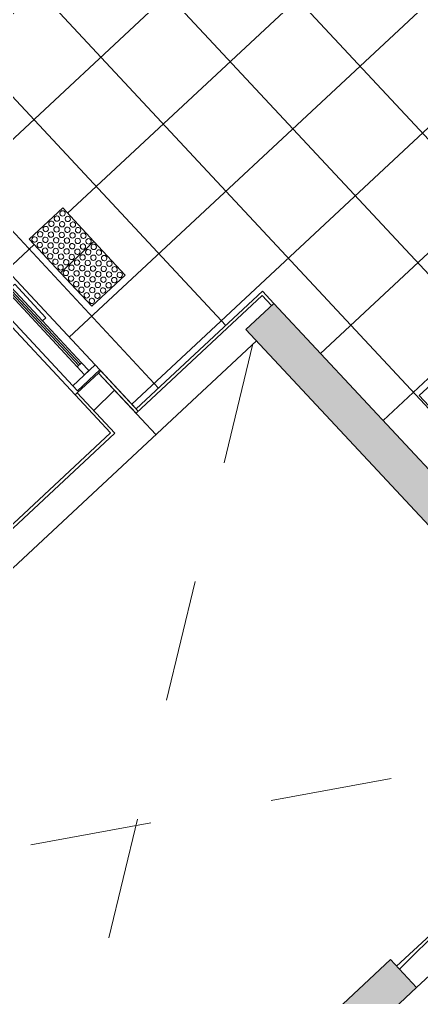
# Model space of a CAD drawing. Header units: millimetres. Extents: x -71377 to 516042, y -145869 to 441446.
# Drawn here: x 270470 to 273101, y 120237 to 126635 of the extents above; entities that cross this region are included whole.
import ezdxf

# ---------------------------------------------------------------- set-up
doc = ezdxf.new("R2010")
doc.units = ezdxf.units.MM
doc.header["$LTSCALE"] = 1000
doc.linetypes.add('_점선_S_', pattern=[1.6, 0.8, -0.8])
for name, color, linetype, lineweight in [('A-detl', 7, 'Continuous', 5), ('A-door', 4, 'Continuous', 5), ('A-door-hdln', 8, 'Continuous', 5), ('A-ele-8', 8, 'Continuous', 5), ('A-fnsh', 5, 'Continuous', 5), ('A-glas', 5, 'Continuous', 5), ('A-glas-hdln', 8, 'Continuous', 5), ('A-hat', 251, 'Continuous', 5), ('A_bwall', 3, 'Continuous', 5), ('A_cwall', 2, 'Continuous', 5), ('A_fnsh', 5, 'Continuous', 5), ('AA_오픈', 8, '_점선_S_', 5), ('AA_점형블럭', 8, 'Continuous', 5)]:
    doc.layers.add(name, color=color, linetype=linetype, lineweight=lineweight)
pattern_1 = [(45, (165969.5, 243949.9), (-353.5534, 353.5534), [])]

# ---------------------------------------------------------------- blocks, each defined once
blk = doc.blocks.new('자동문편개형_로비폰_ - _A_ASD_24x23-7871171-지반층 배치도')
at = {"layer": 'A-detl', "lineweight": 9}
for p, q in [((-865, -125), (-1115, -125)), ((-1115, -125), (-1115, -145)), ((-905, -165), (-865, -125)), ((-1115, -145), (-905, -145)), ((-905, -145), (-905, -165))]:
    blk.add_line(p, q, dxfattribs=at)
at = {"layer": 'A-door'}
for p, q in [((-1155, 115), (-1200, 115)), ((-1200, 115), (-1200, -85)), ((-1155, -85), (-1155, 115)), ((710, 90), (410, 90)), ((410, 90), (410, 60)), ((710, 60), (710, 90)), ((1200, 115), (1155, 115)), ((1155, 115), (1155, -85)), ((1200, -85), (1200, 115)), ((-1085, 10), (-1155, 10)), ((-1155, 10), (-1155, -30)), ((-1085, -30), (-1085, 10)), ((35, 60), (-35, 60)), ((-35, 60), (-35, 20)), ((-35, 20), (35, 20)), ((35, 10), (-35, 10)), ((-35, 10), (-35, -30)), ((35, 20), (35, 60)), ((35, -30), (35, 10)), ((410, 60), (710, 60)), ((1155, 60), (1085, 60)), ((1085, 60), (1085, 20)), ((1085, 20), (1155, 20)), ((1155, 20), (1155, 60)), ((-1155, -30), (-1085, -30)), ((-35, -30), (35, -30)), ((-1200, -85), (-1155, -85)), ((1155, -85), (1200, -85))]:
    blk.add_line(p, q, dxfattribs=at)
at = {"layer": 'A-door-hdln'}
for p, q in [((-1155, 115), (1155, 115)), ((-35, 10), (-1085, 10)), ((410, 60), (35, 60)), ((35, 20), (1085, 20)), ((1085, 60), (710, 60)), ((-1085, -30), (-35, -30)), ((-1155, -85), (1155, -85))]:
    blk.add_line(p, q, dxfattribs=at)
at = {"layer": 'A-glas'}
for p, q in [((-35, -4), (-1085, -4)), ((-1085, -4), (-1085, -16)), ((-1085, -16), (-35, -16)), ((-35, -16), (-35, -4))]:
    blk.add_line(p, q, dxfattribs=at)
at = {"layer": 'A-glas-hdln'}
for p, q in [((1085, 46), (35, 46)), ((35, 34), (1085, 34))]:
    blk.add_line(p, q, dxfattribs=at)
blk = doc.blocks.new('점자블럭_원형_개수_ - 점자블럭_원형_개수_-6612101-지반층 배치도')
at = {"layer": 'AA_점형블럭'}
for p, q in [((300, 0), (0, 0)), ((0, 0), (0, -300))]:
    blk.add_line(p, q, dxfattribs=at)
blk = doc.blocks.new('점자블럭_원형_개수_ - 점자블럭_원형_개수_-4199367-지반층 배치도')
at = {"layer": 'AA_점형블럭'}
for p, q in [((300, 300), (0, 300)), ((0, 300), (0, 0)), ((300, 0), (300, 300)), ((600, 300), (300, 300)), ((300, 300), (300, 0)), ((600, 0), (600, 300)), ((0, 0), (300, 0)), ((300, 0), (600, 0))]:
    blk.add_line(p, q, dxfattribs=at)
for centre, start, end in [((25, 275), 360, 180), ((25, 275), 45, 180), ((25, 275), 360, 180), ((25, 275), 45, 180), ((25, 275), 180, 360), ((25, 275), 180, 225), ((25, 275), 180, 360), ((25, 275), 180, 225), ((25, 275), 255, 330), ((25, 275), 255, 330), ((75, 275), 0, 180), ((75, 275), 0, 180), ((75, 275), 0, 180), ((75, 275), 0, 180), ((75, 275), 180, 360), ((75, 275), 180, 360), ((75, 275), 180, 360), ((75, 275), 180, 360), ((125, 275), 0, 180), ((125, 275), 0, 180), ((125, 275), 360, 180), ((125, 275), 0, 180), ((125, 275), 180, 360), ((125, 275), 180, 360), ((125, 275), 180, 360), ((125, 275), 180, 360), ((175, 275), 360, 180), ((175, 275), 0, 180), ((175, 275), 360, 180), ((175, 275), 0, 180), ((175, 275), 180, 360), ((175, 275), 180, 360), ((175, 275), 180, 360), ((175, 275), 180, 360), ((225, 275), 360, 180), ((225, 275), 0, 180), ((225, 275), 360, 180), ((225, 275), 0, 180), ((225, 275), 180, 360), ((225, 275), 180, 360), ((225, 275), 180, 360), ((225, 275), 180, 360), ((275, 275), 0, 180), ((275, 275), 0, 180), ((275, 275), 360, 180), ((275, 275), 0, 180), ((275, 275), 180, 360), ((275, 275), 180, 360), ((275, 275), 180, 360), ((275, 275), 180, 360), ((325, 275), 360, 180), ((325, 275), 0, 180), ((325, 275), 0, 180), ((325, 275), 0, 180), ((325, 275), 180, 360), ((325, 275), 180, 360), ((325, 275), 180, 360), ((325, 275), 180, 360), ((375, 275), 0, 180), ((375, 275), 0, 180), ((375, 275), 0, 180), ((375, 275), 0, 180), ((375, 275), 180, 360), ((375, 275), 180, 360), ((375, 275), 180, 360), ((375, 275), 180, 360), ((425, 275), 0, 180), ((425, 275), 0, 180), ((425, 275), 360, 180), ((425, 275), 0, 180), ((425, 275), 180, 360), ((425, 275), 180, 360), ((425, 275), 180, 360), ((425, 275), 180, 360), ((475, 275), 0, 180), ((475, 275), 0, 180), ((475, 275), 360, 180), ((475, 275), 360, 180), ((475, 275), 180, 360), ((475, 275), 180, 360), ((475, 275), 180, 360), ((475, 275), 180, 360), ((525, 275), 0, 180), ((525, 275), 0, 180), ((525, 275), 360, 180), ((525, 275), 0, 180), ((525, 275), 180, 360), ((525, 275), 180, 360), ((525, 275), 180, 360), ((525, 275), 180, 360), ((575, 275), 0, 180), ((575, 275), 0, 180), ((575, 275), 360, 180), ((575, 275), 0, 180), ((575, 275), 180, 360), ((575, 275), 180, 360), ((575, 275), 180, 360), ((575, 275), 180, 360), ((25, 225), 360, 180), ((25, 225), 45, 180), ((25, 225), 0, 180), ((25, 225), 45, 180), ((25, 225), 180, 360), ((25, 225), 180, 225), ((25, 225), 180, 360), ((25, 225), 180, 225), ((25, 175), 360, 180), ((25, 175), 45, 180), ((25, 175), 360, 180), ((25, 175), 45, 180), ((25, 225), 255, 330), ((25, 225), 255, 330), ((75, 225), 0, 180), ((75, 225), 0, 180), ((75, 225), 0, 180), ((75, 225), 0, 180), ((75, 225), 180, 360), ((75, 225), 180, 360), ((75, 225), 180, 360), ((75, 225), 180, 360), ((75, 175), 0, 180), ((75, 175), 0, 180), ((75, 175), 0, 180), ((75, 175), 0, 180), ((125, 225), 360, 180), ((125, 225), 0, 180), ((125, 225), 360, 180), ((125, 225), 0, 180), ((125, 225), 180, 360), ((125, 225), 180, 360), ((125, 225), 180, 360), ((125, 225), 180, 360), ((125, 175), 360, 180), ((125, 175), 0, 180), ((125, 175), 360, 180), ((125, 175), 0, 180), ((175, 225), 360, 180), ((175, 225), 0, 180), ((175, 225), 360, 180), ((175, 225), 0, 180), ((175, 225), 180, 360), ((175, 225), 180, 360), ((175, 225), 180, 360), ((175, 225), 180, 360), ((175, 175), 360, 180), ((175, 175), 0, 180), ((175, 175), 360, 180), ((175, 175), 0, 180), ((225, 225), 0, 180), ((225, 225), 0, 180), ((225, 225), 360, 180), ((225, 225), 0, 180), ((225, 225), 180, 360), ((225, 225), 180, 360), ((225, 225), 180, 360), ((225, 225), 180, 360), ((225, 175), 360, 180), ((225, 175), 0, 180), ((225, 175), 360, 180), ((225, 175), 0, 180), ((275, 225), 360, 180), ((275, 225), 0, 180), ((275, 225), 360, 180), ((275, 225), 0, 180), ((275, 225), 180, 360), ((275, 225), 180, 360), ((275, 225), 180, 360), ((275, 225), 180, 360), ((275, 175), 360, 180), ((275, 175), 0, 180), ((275, 175), 0, 180), ((275, 175), 0, 180), ((325, 225), 360, 180), ((325, 225), 0, 180), ((325, 225), 360, 180), ((325, 225), 0, 180), ((325, 225), 180, 360), ((325, 225), 180, 360), ((325, 225), 180, 360), ((325, 225), 180, 360), ((325, 175), 0, 180), ((325, 175), 0, 180), ((325, 175), 0, 180), ((325, 175), 0, 180), ((375, 225), 360, 180), ((375, 225), 0, 180), ((375, 225), 0, 180), ((375, 225), 0, 180), ((375, 225), 180, 360), ((375, 225), 180, 360), ((375, 225), 180, 360), ((375, 225), 180, 360), ((375, 175), 0, 180), ((375, 175), 0, 180), ((375, 175), 0, 180), ((375, 175), 0, 180), ((425, 225), 0, 180), ((425, 225), 0, 180), ((425, 225), 0, 180), ((425, 225), 0, 180), ((425, 225), 180, 360), ((425, 225), 180, 360), ((425, 225), 180, 360), ((425, 225), 180, 360), ((425, 175), 0, 180), ((425, 175), 0, 180), ((425, 175), 360, 180), ((425, 175), 0, 180), ((475, 225), 360, 180), ((475, 225), 0, 180), ((475, 225), 0, 180), ((475, 225), 0, 180), ((475, 225), 180, 360), ((475, 225), 180, 360), ((475, 225), 180, 360), ((475, 225), 180, 360), ((475, 175), 0, 180), ((475, 175), 0, 180), ((475, 175), 360, 180), ((475, 175), 0, 180), ((525, 225), 360, 180), ((525, 225), 0, 180), ((525, 225), 360, 180), ((525, 225), 0, 180), ((525, 225), 180, 360), ((525, 225), 180, 360), ((525, 225), 180, 360), ((525, 225), 180, 360), ((525, 175), 360, 180), ((525, 175), 0, 180), ((525, 175), 0, 180), ((525, 175), 0, 180), ((575, 225), 360, 180), ((575, 225), 0, 180), ((575, 225), 0, 180), ((575, 225), 0, 180), ((575, 225), 180, 360), ((575, 225), 180, 360), ((575, 225), 180, 360), ((575, 225), 180, 360), ((575, 175), 360, 180), ((575, 175), 0, 180), ((575, 175), 0, 180), ((575, 175), 0, 180), ((25, 175), 180, 360), ((25, 175), 180, 225), ((25, 175), 180, 360), ((25, 175), 180, 225), ((25, 125), 360, 180), ((25, 125), 0, 180), ((25, 125), 360, 180), ((25, 125), 0, 180), ((25, 175), 255, 330), ((25, 175), 255, 330), ((75, 175), 180, 360), ((75, 175), 180, 360), ((75, 175), 180, 360), ((75, 175), 180, 360), ((75, 125), 360, 180), ((75, 125), 0, 180), ((75, 125), 0, 180), ((75, 125), 0, 180), ((125, 175), 180, 360), ((125, 175), 180, 360), ((125, 175), 180, 360), ((125, 175), 180, 360), ((125, 125), 360, 180), ((125, 125), 0, 180), ((125, 125), 360, 180), ((125, 125), 0, 180), ((175, 175), 180, 360), ((175, 175), 180, 360), ((175, 175), 180, 360), ((175, 175), 180, 360), ((175, 125), 360, 180), ((175, 125), 0, 180), ((175, 125), 360, 180), ((175, 125), 0, 180), ((225, 175), 180, 360), ((225, 175), 180, 360), ((225, 175), 180, 360), ((225, 175), 180, 360), ((225, 125), 360, 180), ((225, 125), 0, 180), ((225, 125), 360, 180), ((225, 125), 0, 180), ((275, 175), 180, 360), ((275, 175), 180, 360), ((275, 175), 180, 360), ((275, 175), 180, 360), ((275, 125), 0, 180), ((275, 125), 0, 180), ((275, 125), 360, 180), ((275, 125), 0, 180), ((325, 175), 180, 360), ((325, 175), 180, 360), ((325, 175), 180, 360), ((325, 175), 180, 360), ((325, 125), 0, 180), ((325, 125), 15, 180), ((325, 125), 360, 180), ((325, 125), 15, 180), ((375, 175), 180, 360), ((375, 175), 180, 360), ((375, 175), 180, 360), ((375, 175), 180, 360), ((375, 125), 0, 180), ((375, 125), 15, 180), ((375, 125), 360, 180), ((375, 125), 15, 180), ((425, 175), 180, 360), ((425, 175), 180, 360), ((425, 175), 180, 360), ((425, 175), 180, 360), ((425, 125), 0, 180), ((425, 125), 15, 180), ((425, 125), 0, 180), ((425, 125), 15, 180), ((475, 175), 180, 360), ((475, 175), 180, 360), ((475, 175), 180, 360), ((475, 175), 180, 360), ((475, 125), 360, 180), ((475, 125), 15, 180), ((475, 125), 360, 180), ((475, 125), 15, 180), ((525, 175), 180, 360), ((525, 175), 180, 360), ((525, 175), 180, 360), ((525, 175), 180, 360), ((525, 125), 0, 180), ((525, 125), 15, 180), ((525, 125), 0, 180), ((525, 125), 15, 180), ((575, 175), 180, 360), ((575, 175), 180, 360), ((575, 175), 180, 360), ((575, 175), 180, 360), ((575, 125), 0, 180), ((575, 125), 15, 180), ((575, 125), 360, 180), ((575, 125), 15, 180), ((25, 125), 180, 360), ((25, 125), 180, 240), ((25, 125), 180, 360), ((25, 125), 180, 240), ((25, 75), 360, 180), ((25, 75), 0, 180), ((25, 75), 360, 180), ((25, 75), 0, 180), ((25, 75), 180, 360), ((25, 75), 180, 345), ((25, 75), 180, 360), ((25, 75), 180, 345), ((25, 125), 270, 345), ((25, 125), 270, 345), ((75, 125), 180, 360), ((75, 125), 180, 360), ((75, 125), 180, 360), ((75, 125), 180, 360), ((75, 75), 360, 180), ((75, 75), 0, 180), ((75, 75), 360, 180), ((75, 75), 0, 180), ((75, 75), 180, 360), ((75, 75), 180, 360), ((75, 75), 180, 360), ((75, 75), 180, 360), ((125, 125), 180, 360), ((125, 125), 180, 360), ((125, 125), 180, 360), ((125, 125), 180, 360), ((125, 75), 360, 180), ((125, 75), 0, 180), ((125, 75), 360, 180), ((125, 75), 0, 180), ((125, 75), 180, 360), ((125, 75), 180, 360), ((125, 75), 180, 360), ((125, 75), 180, 360), ((175, 125), 180, 360), ((175, 125), 180, 360), ((175, 125), 180, 360), ((175, 125), 180, 360), ((175, 75), 360, 180), ((175, 75), 0, 180), ((175, 75), 360, 180), ((175, 75), 0, 180), ((175, 75), 180, 360), ((175, 75), 180, 360), ((175, 75), 180, 360), ((175, 75), 180, 360), ((225, 125), 180, 360), ((225, 125), 180, 360), ((225, 125), 180, 360), ((225, 125), 180, 360), ((225, 75), 0, 180), ((225, 75), 0, 180), ((225, 75), 360, 180), ((225, 75), 0, 180), ((225, 75), 180, 360), ((225, 75), 180, 360), ((225, 75), 180, 360), ((225, 75), 180, 360), ((275, 125), 180, 360), ((275, 125), 180, 360), ((275, 125), 180, 360), ((275, 125), 180, 360), ((275, 75), 0, 180), ((275, 75), 0, 180), ((275, 75), 360, 180), ((275, 75), 0, 180), ((275, 75), 180, 360), ((275, 75), 180, 360), ((275, 75), 180, 360), ((275, 75), 180, 360), ((325, 125), 180, 360), ((325, 125), 180, 270), ((325, 125), 180, 360), ((325, 125), 180, 270), ((325, 75), 360, 180), ((325, 75), 15, 180), ((325, 75), 0, 180), ((325, 75), 15, 180), ((325, 75), 180, 360), ((325, 75), 180, 270), ((325, 75), 180, 360), ((325, 75), 180, 270), ((325, 125), 300, 330), ((325, 125), 300, 330), ((325, 75), 300, 330), ((325, 75), 300, 330), ((375, 125), 180, 360), ((375, 125), 180, 270), ((375, 125), 180, 360), ((375, 125), 180, 270), ((375, 75), 360, 180), ((375, 75), 15, 180), ((375, 75), 360, 180), ((375, 75), 15, 180), ((375, 75), 180, 360), ((375, 75), 180, 270), ((375, 75), 180, 360), ((375, 75), 180, 270), ((375, 125), 300, 330), ((375, 125), 300, 330), ((375, 75), 300, 330), ((375, 75), 300, 330), ((425, 125), 180, 360), ((425, 125), 180, 270), ((425, 125), 180, 360), ((425, 125), 180, 270), ((425, 75), 0, 180), ((425, 75), 15, 180), ((425, 75), 0, 180), ((425, 75), 15, 180), ((425, 75), 180, 360), ((425, 75), 180, 270), ((425, 75), 180, 360), ((425, 75), 180, 270), ((425, 125), 300, 330), ((425, 125), 300, 330), ((425, 75), 300, 330), ((425, 75), 300, 330), ((475, 125), 180, 360), ((475, 125), 180, 270), ((475, 125), 180, 360), ((475, 125), 180, 270), ((475, 75), 0, 180), ((475, 75), 15, 180), ((475, 75), 360, 180), ((475, 75), 15, 180), ((475, 75), 180, 360), ((475, 75), 180, 270), ((475, 75), 180, 360), ((475, 75), 180, 270), ((475, 125), 300, 330), ((475, 125), 300, 330), ((475, 75), 300, 330), ((475, 75), 300, 330), ((525, 125), 180, 360), ((525, 125), 180, 270), ((525, 125), 180, 360), ((525, 125), 180, 270), ((525, 75), 0, 180), ((525, 75), 15, 180), ((525, 75), 0, 180), ((525, 75), 15, 180), ((525, 75), 180, 360), ((525, 75), 180, 270), ((525, 75), 180, 360), ((525, 75), 180, 270), ((525, 125), 300, 330), ((525, 125), 300, 330), ((525, 75), 300, 330), ((525, 75), 300, 330), ((575, 125), 180, 360), ((575, 125), 180, 270), ((575, 125), 180, 360), ((575, 125), 180, 270), ((575, 75), 0, 180), ((575, 75), 15, 180), ((575, 75), 0, 180), ((575, 75), 15, 180), ((575, 75), 180, 360), ((575, 75), 180, 270), ((575, 75), 180, 360), ((575, 75), 180, 270), ((575, 125), 300, 330), ((575, 125), 300, 330), ((575, 75), 300, 330), ((575, 75), 300, 330), ((25, 25), 360, 180), ((25, 25), 0, 180), ((25, 25), 360, 180), ((25, 25), 0, 180), ((25, 25), 180, 360), ((25, 25), 180, 360), ((25, 25), 180, 360), ((25, 25), 180, 360), ((75, 25), 360, 180), ((75, 25), 0, 180), ((75, 25), 0, 180), ((75, 25), 0, 180), ((75, 25), 180, 360), ((75, 25), 180, 360), ((75, 25), 180, 360), ((75, 25), 180, 360), ((125, 25), 360, 180), ((125, 25), 0, 180), ((125, 25), 360, 180), ((125, 25), 0, 180), ((125, 25), 180, 360), ((125, 25), 180, 360), ((125, 25), 180, 360), ((125, 25), 180, 360), ((175, 25), 360, 180), ((175, 25), 360, 180), ((175, 25), 180, 360), ((175, 25), 180, 360), ((175, 25), 120, 150), ((175, 25), 120, 150), ((175, 25), 210, 360), ((175, 25), 210, 360), ((175, 25), 0, 60), ((175, 25), 0, 60), ((225, 25), 360, 180), ((225, 25), 360, 180), ((225, 25), 180, 360), ((225, 25), 180, 360), ((225, 25), 120, 150), ((225, 25), 120, 150), ((225, 25), 210, 360), ((225, 25), 210, 360), ((225, 25), 0, 60), ((225, 25), 0, 60), ((275, 25), 0, 180), ((275, 25), 0, 180), ((275, 25), 180, 360), ((275, 25), 180, 360), ((275, 25), 120, 150), ((275, 25), 120, 150), ((275, 25), 210, 360), ((275, 25), 210, 360), ((275, 25), 0, 60), ((275, 25), 0, 60), ((325, 25), 360, 180), ((325, 25), 15, 180), ((325, 25), 360, 180), ((325, 25), 15, 180), ((325, 25), 180, 360), ((325, 25), 180, 270), ((325, 25), 180, 360), ((325, 25), 180, 270), ((325, 25), 300, 330), ((325, 25), 300, 330), ((375, 25), 0, 180), ((375, 25), 15, 180), ((375, 25), 0, 180), ((375, 25), 15, 180), ((375, 25), 180, 360), ((375, 25), 180, 270), ((375, 25), 180, 360), ((375, 25), 180, 270), ((375, 25), 300, 330), ((375, 25), 300, 330), ((425, 25), 0, 180), ((425, 25), 15, 180), ((425, 25), 0, 180), ((425, 25), 15, 180), ((425, 25), 180, 360), ((425, 25), 180, 270), ((425, 25), 180, 360), ((425, 25), 180, 270), ((425, 25), 300, 330), ((425, 25), 300, 330), ((475, 25), 360, 180), ((475, 25), 15, 180), ((475, 25), 360, 180), ((475, 25), 15, 180), ((475, 25), 180, 360), ((475, 25), 180, 270), ((475, 25), 180, 360), ((475, 25), 180, 270), ((475, 25), 300, 330), ((475, 25), 300, 330), ((525, 25), 360, 180), ((525, 25), 15, 180), ((525, 25), 360, 180), ((525, 25), 15, 180), ((525, 25), 180, 360), ((525, 25), 180, 270), ((525, 25), 180, 360), ((525, 25), 180, 270), ((525, 25), 300, 330), ((525, 25), 300, 330), ((575, 25), 0, 180), ((575, 25), 15, 180), ((575, 25), 0, 180), ((575, 25), 15, 180), ((575, 25), 180, 360), ((575, 25), 180, 270), ((575, 25), 180, 360), ((575, 25), 180, 270), ((575, 25), 300, 330), ((575, 25), 300, 330)]:
    blk.add_arc(centre, 17.5, start, end, dxfattribs=at)

msp = doc.modelspace()

# ---------------------------------------------------------------- hatches: boundary and pattern name
at = {"layer": 'A-hat'}
h = msp.add_hatch(dxfattribs=at)
h.set_pattern_fill('FP_163', color=256, scale=1000, style=0, pattern_type=2)
h.set_pattern_definition([(133, (294495.1, 154861.37), (-438.812, -409.199), []), (223, (294495.1, 154861.37), (409.199, -438.812), [])])
h.paths.add_polyline_path([(273287.6, 123541.3), (273319.8, 123571.3), (273128.2, 123776.8), (273164.7, 123810.9), (273356.4, 123605.4), (276049.2, 126116.5), (275857.6, 126322), (275894.2, 126356.1), (276085.8, 126150.6), (276118, 126180.6), (274893.8, 127493.4), (275296, 127868.5), (274477.6, 128746.1), (274294.8, 128575.6), (272746.7, 130235.8), (272216.4, 129741.3), (270852.4, 131204), (270790.3, 131146.1), (270619.8, 131328.9), (269742.1, 130510.5), (269912.6, 130327.7), (268918, 129400.2), (269163.5, 129136.9), (267752, 127820.6), (271233.6, 124087.1), (272060, 124857.7), (273259.7, 123571.3)])
h.paths.add_polyline_path([(273291.5, 123955.1), (273086.9, 124174.5), (275500.3, 126425.1), (275704.9, 126205.6), (273319.8, 123981.5)])
h.paths.add_polyline_path([(270942.2, 124758.8), (270533, 125197.6), (270752.4, 125402.2), (271161.6, 124963.4), (270960.9, 124776.2)])
h.paths.add_polyline_path([(270244.1, 125434.1), (269630.3, 126092.3), (269849.7, 126296.9), (270463.5, 125638.7), (270262.8, 125451.6)])
for points in [[(273483.3, 122964.9), (273666.1, 123135.4), (272135.1, 124777.3), (271952.2, 124606.8), (273395, 123059.6)], [(272190.7, 119482.9), (273068.4, 120301.3), (272897.9, 120484.2), (272020.2, 119665.8)]]:
    msp.add_hatch(color=256, dxfattribs=at).paths.add_polyline_path(points)
h = msp.add_hatch(dxfattribs=at)
h.set_pattern_fill('FP_12', color=256, scale=1000, style=0, pattern_type=2)
h.set_pattern_definition(pattern_1)
h.paths.add_polyline_path([(271223.2, 123790.3), (271362.2, 123919.8), (270987.1, 124322.1), (270848.1, 124192.5), (271093.7, 123929.2)])
h = msp.add_hatch(dxfattribs=at)
h.set_pattern_fill('FP_12', color=256, scale=1000, style=0, pattern_type=2)
h.set_pattern_definition(pattern_1)
h.paths.add_polyline_path([(273068.4, 120301.3), (274253.2, 121406.2), (274123.6, 121545.1), (272938.8, 120440.3)])

# ---------------------------------------------------------------- linework, layer by layer
at = {"layer": 'A-ele-8'}
for p, q in [((269388.8, 126065.4), (270964.2, 124375.9)), ((270833.5, 124178.9), (269183.1, 125948.7))]:
    msp.add_line(p, q, dxfattribs=at)
at = {"layer": 'A-fnsh'}
for p, q in [((269388.8, 126065.4), (270964.2, 124375.9)), ((271233.6, 124087.1), (272060, 124857.7)), ((272060, 124857.7), (272135.1, 124777.3)), ((270994.9, 124343), (271247.3, 124072.4)), ((271065.4, 123930.2), (270833.5, 124178.9))]:
    msp.add_line(p, q, dxfattribs=at)
at = {"layer": 'A_bwall'}
for p, q in [((272059.1, 124829.4), (271232.6, 124058.8)), ((272120.4, 124763.6), (272059.1, 124829.4)), ((269424.1, 122112.5), (272020.4, 124533.6)), ((270987.1, 124322.1), (270848.1, 124192.5)), ((270987.1, 124322.1), (271232.6, 124058.8)), ((270987.1, 124322.1), (271362.2, 123919.8)), ((270848.1, 124192.5), (271093.7, 123929.2)), ((271093.7, 123929.2), (269433.5, 122381.1)), ((274123.6, 121545.1), (272938.8, 120440.3)), ((273068.4, 120301.3), (274253.2, 121406.2))]:
    msp.add_line(p, q, dxfattribs=at)
at = {"layer": 'A_cwall'}
for p, q in [((271952.2, 124606.8), (272135.1, 124777.3)), ((273666.1, 123135.4), (272135.1, 124777.3)), ((271952.2, 124606.8), (273483.3, 122964.9)), ((272897.9, 120484.2), (272020.2, 119665.8)), ((273068.4, 120301.3), (272897.9, 120484.2)), ((272190.7, 119482.9), (273068.4, 120301.3))]:
    msp.add_line(p, q, dxfattribs=at)
at = {"layer": 'A_fnsh'}
for p, q in [((272060, 124857.7), (271233.6, 124087.1)), ((272135.1, 124777.3), (272060, 124857.7)), ((271001.7, 124335.7), (270987.1, 124322.1)), ((271233.6, 124087.1), (271001.7, 124335.7)), ((270848.1, 124192.5), (270833.5, 124178.9)), ((271065.4, 123930.2), (269434.5, 122409.3))]:
    msp.add_line(p, q, dxfattribs=at)
at = {"layer": 'AA_오픈'}
for p, q in [((271998.2, 124512.9), (270469.8, 118219.9)), ((274477.6, 121957.3), (268079.4, 120783.3))]:
    msp.add_line(p, q, dxfattribs=at)

# ---------------------------------------------------------------- block references
at = {"layer": 'A-detl', "lineweight": 9, "rotation": 313.0000012484759}
msp.add_blockref('자동문편개형_로비폰_ - _A_ASD_24x23-7871171-지반층 배치도', (270092.4, 125142.2), dxfattribs=at)
at = {"layer": 'AA_점형블럭'}
for name, p, rotation in [('점자블럭_원형_개수_ - 점자블럭_원형_개수_-6612101-지반층 배치도', (273086.9, 124174.5), 43.00000124847767), ('점자블럭_원형_개수_ - 점자블럭_원형_개수_-4199367-지반층 배치도', (271161.6, 124963.4), 133.000001248463)]:
    msp.add_blockref(name, p, dxfattribs=dict(at, rotation=rotation))

doc.saveas('drawing.dxf')
